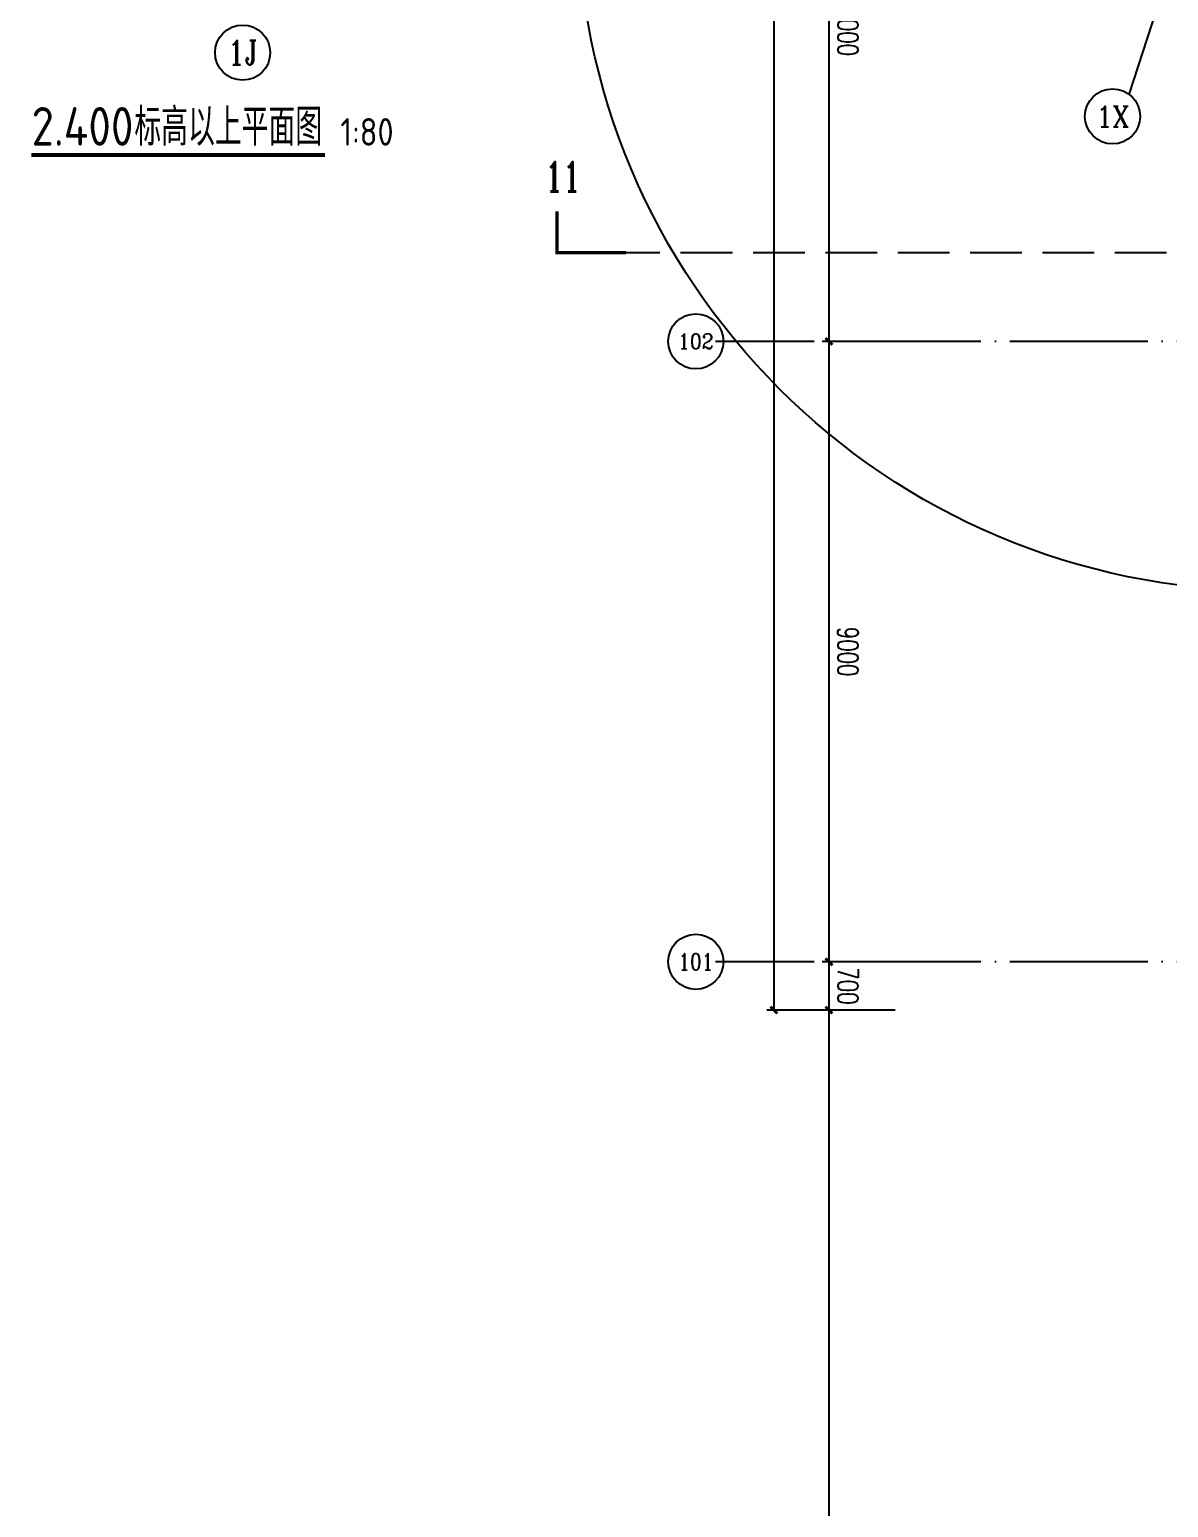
# Model space of a CAD drawing. Extents: x -1313754 to 847533, y 489853 to 941203.
# Drawn here: x -271995 to -255474, y 733905 to 755344 of the extents above; entities that cross this region are included whole.
import ezdxf
from ezdxf.enums import TextEntityAlignment as Align

# ---------------------------------------------------------------- set-up
doc = ezdxf.new("R2010")
doc.units = 0
doc.header["$LTSCALE"] = 1000
doc.header["$MEASUREMENT"] = 0
doc.linetypes.add('DASH', pattern=[0.35, 0.25, -0.1])
doc.linetypes.add('DOTE', pattern=[2.42, 2, -0.2, 0.02, -0.2])
doc.layers.get('Defpoints').update_dxf_attribs({"color": 210})
for name, color, linetype in [('A-AXIS-D', 1, 'Continuous'), ('A-AXIS-DOTE', 14, 'DOTE'), ('A-AXIS-DP', 126, 'Continuous'), ('A-LIN-V', 9, 'Continuous'), ('AS-WALL', 40, 'Continuous'), ('DIM_SYMB', 3, 'Continuous'), ('PUB_TEXT', 7, 'Continuous'), ('SB_ZF消火栓', 10, 'Continuous')]:
    doc.layers.add(name, color=color, linetype=linetype)
doc.styles.add('_TCH_AXIS', font='COMPLEX', dxfattribs={"bigfont": 'GBCBIG'})
doc.styles.add('_TCH_DIM_T3', font='SIMPLEX', dxfattribs={"width": 0.705882, "bigfont": 'GBCBIG'})
doc.styles.add('_TCH_LABEL', font='COMPLEX', dxfattribs={"bigfont": 'GBCBIG'})
doc.styles.get("Standard").update_dxf_attribs({"font": 'gbenor.shx', "bigfont": 'gbcbig.shx'})
doc.dimstyles.new('_TCH_ARCH&&100', dxfattribs={"dimtxt": 297.5, "dimasz": 100, "dimexe": 100, "dimexo": 100, "dimgap": 126.25, "dimtad": 1, "dimdec": 0, "dimzin": 0, "dimdsep": 46, "dimtxsty": '_TCH_DIM_T3', "dimblk": 'ARCHTICK', "dimcen": 0.09, "dimclrt": 7, "dimazin": 2, "dimtfac": 1, "dimtdec": 0, "dimtix": 1, "dimtmove": 2, "dimatfit": 3, "dimfxl": 0, "dimtolj": 1, "dimtzin": 0, "dimarcsym": 0})

# ---------------------------------------------------------------- blocks, each defined once
blk = doc.blocks.new('_ArchTick')
at = {"color": 0, "linetype": 'ByBlock', "const_width": 0.4}
blk.add_lwpolyline([(-0.5, -0.5), (0.5, 0.5)], dxfattribs=at)
blk = doc.blocks.new('*D1236')
at = {"layer": 'A-AXIS-D', "color": 0, "lineweight": -2}
for p, q in [((-38704, -63700), (-39762, -63700)), ((-39662, -63700), (-39662, -81600)), ((-38704, -81600), (-39762, -81600))]:
    blk.add_line(p, q, dxfattribs=at)
at = {"layer": 'Defpoints', "color": 0}
for p in [(-38604, -63700), (-39662, -81600), (-38604, -81600)]:
    blk.add_point(p, dxfattribs=at)
at = {"layer": 'A-AXIS-D', "color": 0, "lineweight": -2, "xscale": 100, "yscale": 100, "zscale": 100}
for p, rotation in [((-39662, -63700), 90), ((-39662, -81600), 270)]:
    blk.add_blockref('_ArchTick', p, dxfattribs=dict(at, rotation=rotation))
at = {"layer": 'A-AXIS-D', "color": 7, "insert": (-39387, -72650), "char_height": 297.5, "attachment_point": 5, "rotation": 270, "style": '_TCH_DIM_T3'}
blk.add_mtext('\\A1;17900', dxfattribs=at)
blk = doc.blocks.new('*D1237')
at = {"layer": 'A-AXIS-D', "color": 0, "lineweight": -2}
for p, q in [((-38704, -63000), (-39762, -63000)), ((-39662, -63000), (-39662, -63700)), ((-38704, -63700), (-39762, -63700))]:
    blk.add_line(p, q, dxfattribs=at)
at = {"layer": 'Defpoints', "color": 0}
for p in [(-38604, -63000), (-39662, -63700), (-38604, -63700)]:
    blk.add_point(p, dxfattribs=at)
at = {"layer": 'A-AXIS-D', "color": 0, "lineweight": -2, "xscale": 100, "yscale": 100, "zscale": 100}
for p, rotation in [((-39662, -63000), 90), ((-39662, -63700), 270)]:
    blk.add_blockref('_ArchTick', p, dxfattribs=dict(at, rotation=rotation))
at = {"layer": 'A-AXIS-D', "color": 7, "insert": (-39387, -63350), "char_height": 297.5, "attachment_point": 5, "rotation": 270, "style": '_TCH_DIM_T3'}
blk.add_mtext('\\A1;700', dxfattribs=at)
blk = doc.blocks.new('*D1238')
at = {"layer": 'A-AXIS-D', "color": 0, "lineweight": -2}
for p, q in [((-38704, -54000), (-39762, -54000)), ((-39662, -54000), (-39662, -63000)), ((-38704, -63000), (-39762, -63000))]:
    blk.add_line(p, q, dxfattribs=at)
at = {"layer": 'Defpoints', "color": 0}
for p in [(-38604, -54000), (-39662, -63000), (-38604, -63000)]:
    blk.add_point(p, dxfattribs=at)
at = {"layer": 'A-AXIS-D', "color": 0, "lineweight": -2, "xscale": 100, "yscale": 100, "zscale": 100}
for p, rotation in [((-39662, -54000), 90), ((-39662, -63000), 270)]:
    blk.add_blockref('_ArchTick', p, dxfattribs=dict(at, rotation=rotation))
at = {"layer": 'A-AXIS-D', "color": 7, "insert": (-39387, -58500), "char_height": 297.5, "attachment_point": 5, "rotation": 270, "style": '_TCH_DIM_T3'}
blk.add_mtext('\\A1;9000', dxfattribs=at)
blk = doc.blocks.new('*D1239')
at = {"layer": 'A-AXIS-D', "color": 0, "lineweight": -2}
for p, q in [((-38704, -45000), (-39762, -45000)), ((-39662, -45000), (-39662, -54000)), ((-38704, -54000), (-39762, -54000))]:
    blk.add_line(p, q, dxfattribs=at)
at = {"layer": 'Defpoints', "color": 0}
for p in [(-38604, -45000), (-39662, -54000), (-38604, -54000)]:
    blk.add_point(p, dxfattribs=at)
at = {"layer": 'A-AXIS-D', "color": 0, "lineweight": -2, "xscale": 100, "yscale": 100, "zscale": 100}
for p, rotation in [((-39662, -45000), 90), ((-39662, -54000), 270)]:
    blk.add_blockref('_ArchTick', p, dxfattribs=dict(at, rotation=rotation))
at = {"layer": 'A-AXIS-D', "color": 7, "insert": (-39387, -49500), "char_height": 297.5, "attachment_point": 5, "rotation": 270, "style": '_TCH_DIM_T3'}
blk.add_mtext('\\A1;9000', dxfattribs=at)
blk = doc.blocks.new('*D1366')
at = {"layer": 'A-AXIS-D', "color": 0, "lineweight": -2}
for p, q in [((-38804, 27700), (-40562, 27700)), ((-40462, 27700), (-40462, -63700)), ((-38804, -63700), (-40562, -63700))]:
    blk.add_line(p, q, dxfattribs=at)
at = {"layer": 'Defpoints', "color": 0}
for p in [(-38704, 27700), (-40462, -63700), (-38704, -63700)]:
    blk.add_point(p, dxfattribs=at)
at = {"layer": 'A-AXIS-D', "color": 0, "lineweight": -2, "xscale": 100, "yscale": 100, "zscale": 100}
for p, rotation in [((-40462, 27700), 90), ((-40462, -63700), 270)]:
    blk.add_blockref('_ArchTick', p, dxfattribs=dict(at, rotation=rotation))
at = {"layer": 'A-AXIS-D', "color": 7, "insert": (-40187, -18000), "char_height": 297.5, "attachment_point": 5, "rotation": 270, "style": '_TCH_DIM_T3'}
blk.add_mtext('\\A1;91400', dxfattribs=at)
blk = doc.blocks.new('A$C5D961328')
at = {"layer": 'SB_ZF消火栓'}
blk.add_hatch(color=256, dxfattribs=at).paths.add_polyline_path([(0, 40), (700, 40), (700, 240)])
at = {"layer": 'A-LIN-V', "ltscale": 500}
blk.add_circle((350, 40), 10001, dxfattribs=at)
at = {"layer": 'SB_ZF消火栓'}
for p, q in [((700, 240), (0, 240)), ((0, 240), (0, 40)), ((700, 240), (0, 40)), ((700, 240), (700, 40)), ((0, 40), (700, 40))]:
    blk.add_line(p, q, dxfattribs=at)
at = {"layer": 'SB_ZF消火栓', "color": 1}
blk.add_circle((140, 140), 32.5, dxfattribs=at)
blk = doc.blocks.new('234243242332')
at = {"layer": 'SB_ZF消火栓', "rotation": 270}
blk.add_blockref('A$C5D961328', (-254088, 757555), dxfattribs=at)
blk = doc.blocks.new('dote')
at = {"layer": 'A-AXIS-D'}
for centre in [(-35548.5, -50735), (-41593.5, -53998.9), (-41593.5, -62998.9)]:
    blk.add_circle(centre, 400, dxfattribs=at)
at = {"layer": 'A-AXIS-DOTE'}
for p, q in [((76282.2, -54000), (-41310, -54000)), ((76282.2, -63000), (-41310, -63000))]:
    blk.add_line(p, q, dxfattribs=at)
at = {"layer": 'A-AXIS-DOTE', "ltscale": 2}
blk.add_lwpolyline([(-35305.3, -50417.4), (-8818.8, 31214.7)], dxfattribs=at)
at = {"layer": 'DIM_SYMB', "const_width": 50}
blk.add_lwpolyline([(-43608.6, -52110.9), (-43608.6, -52710.9), (-42608.6, -52710.9)], dxfattribs=at)
at = {"layer": 'DIM_SYMB', "linetype": 'DASH', "ltscale": 3}
blk.add_lwpolyline([(-42863.6, -52710.9), (162136.4, -52710.9)], dxfattribs=at)
at = {"layer": 'PUB_TEXT', "style": '_TCH_AXIS'}
for s, height, p, p2 in [('1X', 300.65, (-35784.7, -50885.3), (-35312.2, -50885.3)), ('102', 220.59, (-41850.9, -54109.2), (-41336.2, -54109.2)), ('101', 241.21, (-41846.2, -63119.5), (-41340.8, -63119.5))]:
    blk.add_text(s, height=height, dxfattribs=at).set_placement(p, p2, align=Align.FIT)
at = {"layer": 'PUB_TEXT', "style": '_TCH_LABEL', "width": 0.705882}
blk.add_text('11', height=425, dxfattribs=at).set_placement((-43780, -51823.4))
at = {"layer": 'A-AXIS-D'}
for base, p1, p2, picture, middle in [((-40461.9, -63700), (-38703.6, 27700), (-38703.6, -63700), '*D1366', (-40186.9, -18000)), ((-39661.9, -54000), (-38603.6, -45000), (-38603.6, -54000), '*D1239', (-39386.9, -49500)), ((-39661.9, -63000), (-38603.6, -54000), (-38603.6, -63000), '*D1238', (-39386.9, -58500)), ((-39661.9, -63700), (-38603.6, -63000), (-38603.6, -63700), '*D1237', (-39386.9, -63350)), ((-39661.9, -81600), (-38603.6, -63700), (-38603.6, -81600), '*D1236', (-39386.9, -72650))]:
    dim = blk.add_linear_dim(base=base, p1=p1, p2=p2, angle=270, dimstyle='_TCH_ARCH&&100', override={"dimgap": 0}, dxfattribs=at)
    dim.commit()
    dim.dimension.update_dxf_attribs({"geometry": picture, "text_midpoint": middle, "dimtype": 161, "text_rotation": 270})

msp = doc.modelspace()

# ---------------------------------------------------------------- linework, layer by layer
at = {"layer": 'A-AXIS-D'}
msp.add_circle((-268904.2, 755010), 400, dxfattribs=at)
at = {"layer": 'A-AXIS-DP', "const_width": 56}
msp.add_lwpolyline([(-271967, 753524.2), (-267710.6, 753524.2)], dxfattribs=at)

# ---------------------------------------------------------------- block references
at = {"layer": 'AS-WALL'}
msp.add_blockref('dote', (-220736.4, 804820), dxfattribs=at)
at = {"layer": 'SB_ZF消火栓', "linetype": 'Continuous'}
msp.add_blockref('234243242332', (0, 0), dxfattribs=at)

# ---------------------------------------------------------------- texts
at = {"layer": 'PUB_TEXT', "style": '_TCH_AXIS'}
msp.add_text('1J', height=351.87, dxfattribs=at).set_placement((-269122, 754834.1), (-268686.4, 754834.1), align=Align.FIT)
at = {"layer": 'PUB_TEXT'}
for s, height, p in [('标高以上平面图', 540.14, (-270473.7, 753660)), ('2.400', 560, (-271967, 753660)), ('1:80', 400, (-267486.6, 753660))]:
    msp.add_text(s, height=height, dxfattribs=at).set_placement(p)

doc.saveas('drawing.dxf')
